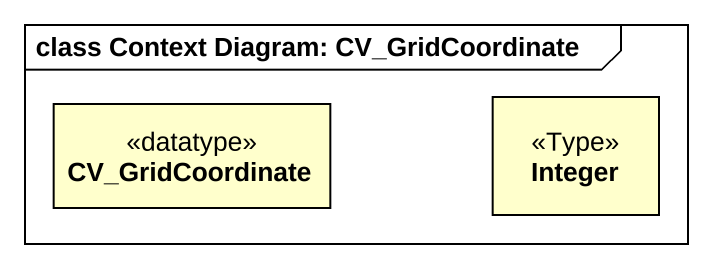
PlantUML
@startuml
mainframe class Context Diagram: CV_GridCoordinate
hide circle
hide empty members
class CV_GridCoordinate <<datatype>>
class Integer <<Type>>
@enduml
